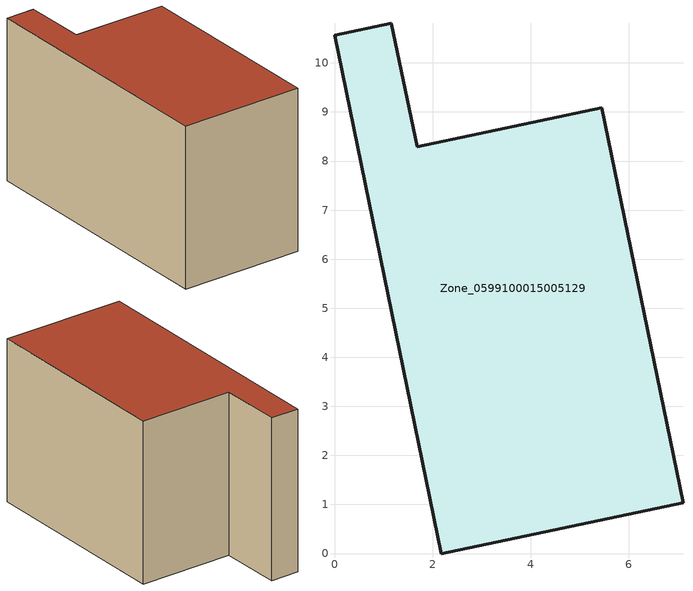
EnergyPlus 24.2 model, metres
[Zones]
Zone_0599100015005129
 floor ground (C_G): 2.17,0 0,10.56 1.16,10.8 1.68,8.29 5.45,9.08 7.1,1.03 z0.76
 wall outside (C_F): 1.68,8.29 1.16,10.8 0,10.56 2.17,0 7.1,1.03 5.45,9.08 1.68,8.29 z0.76:7.32
 roof outside (C_R): 7.1,1.03 5.45,9.08 1.68,8.29 1.16,10.8 0,10.56 2.17,0 z7.32
[BUILDING]
Pand.0599100015005129: North Axis=0; Terrain=City; Loads Convergence Tolerance Value=0.04; Temperature Convergence Tolerance Value=0.4; Solar Distribution=FullExterior; Maximum Number of Warmup Days=25; Minimum Number of Warmup Days=1
[Site:Location]
Rotterdam.The.Hague.AP_ZH_NLD Design_Conditions: Latitude=51.96; Longitude=4.45; Time Zone=1; Elevation=-4.5
[SITE:GROUNDTEMPERATURE:BUILDINGSURFACE]
18, 18, 18, 18, 18, 18, 18, 18, 18, 18, 18, 18
[MATERIAL] Thermal Absorptance=0.9; Solar Absorptance=0.7; Visible Absorptance=0.7
Name | Roughness | Thickness | Conductivity | Density | Specific Heat
G.TI.1946-1964 | MediumSmooth | 0.15 | 1 | 540 | 1210
F.TI.1946-1964 | Rough | 0.3 | 0.857143 | 1920 | 840
R.TI.1946-1964 | MediumRough | 0.2 | 0.277778 | 1500 | 1000
[CONSTRUCTION]
C_G: G.TI.1946-1964
C_F: F.TI.1946-1964
C_R: R.TI.1946-1964
[ZONE]
Zone_0599100015005129: Type=1; Multiplier=1; Ceiling Height=Autocalculate; Volume=Autocalculate; Floor Area=autocalculate; Part of Total Floor Area=Yes
[ZONEINFILTRATION:DESIGNFLOWRATE]
Infil_Zone_0599100015005129: Zone or ZoneList or Space or SpaceList=Zone_0599100015005129; Schedule=AlwaysOn; Design Flow Rate Calculation Method=Flow/Area; Flow Rate per Floor Area=0.003; Constant Term Coefficient=1; Temperature Term Coefficient=0; Velocity Term Coefficient=0; Velocity Squared Term Coefficient=0
[HVACTEMPLATE:ZONE:IDEALLOADSAIRSYSTEM]
Zone_0599100015005129: Maximum Heating Supply Air Temperature=50; Minimum Cooling Supply Air Temperature=13; Maximum Heating Supply Air Humidity Ratio=0.0156; Minimum Cooling Supply Air Humidity Ratio=0.0077; Heating Limit=NoLimit; Cooling Limit=NoLimit; Dehumidification Control Type=ConstantSensibleHeatRatio; Cooling Sensible Heat Ratio=0.7; Dehumidification Setpoint=60; Humidification Control Type=None; Humidification Setpoint=30; Outdoor Air Method=None; Outdoor Air Flow Rate per Person=0.00944; Outdoor Air Flow Rate per Zone Floor Area=0; Outdoor Air Flow Rate per Zone=0; Demand Controlled Ventilation Type=None; Outdoor Air Economizer Type=NoEconomizer; Heat Recovery Type=None; Sensible Heat Recovery Effectiveness=0.7; Latent Heat Recovery Effectiveness=0.65
[ZONECONTROL:THERMOSTAT]
ThermostatControl_Zone_0599100015005129: Zone or ZoneList=Zone_0599100015005129; Control Type Schedule=DualSetpointControlType; Control 1=Thermostat_Zone_0599100015005129; Temperature Difference Between Cutout And Setpoint=0
[THERMOSTATSETPOINT:DUALSETPOINT]
Thermostat_Zone_0599100015005129: Heating Setpoint Temperature Schedule=HeatingSetpoint_Zone_0599100015005129; Cooling Setpoint Temperature Schedule=CoolingSetpoint_Zone_0599100015005129
[SCHEDULE:COMPACT]
HeatingSetpoint_Zone_0599100015005129: Through: 12/31, For: AllDays, Until: 24:00, 21
CoolingSetpoint_Zone_0599100015005129: Through: 12/31, For: AllDays, Until: 24:00, 24
DualSetpointControlType: Through: 12/31, For: AllDays, Until: 24:00, 4
AlwaysOn: Through: 12/31, For: AllDays, Until: 24:00, 1
